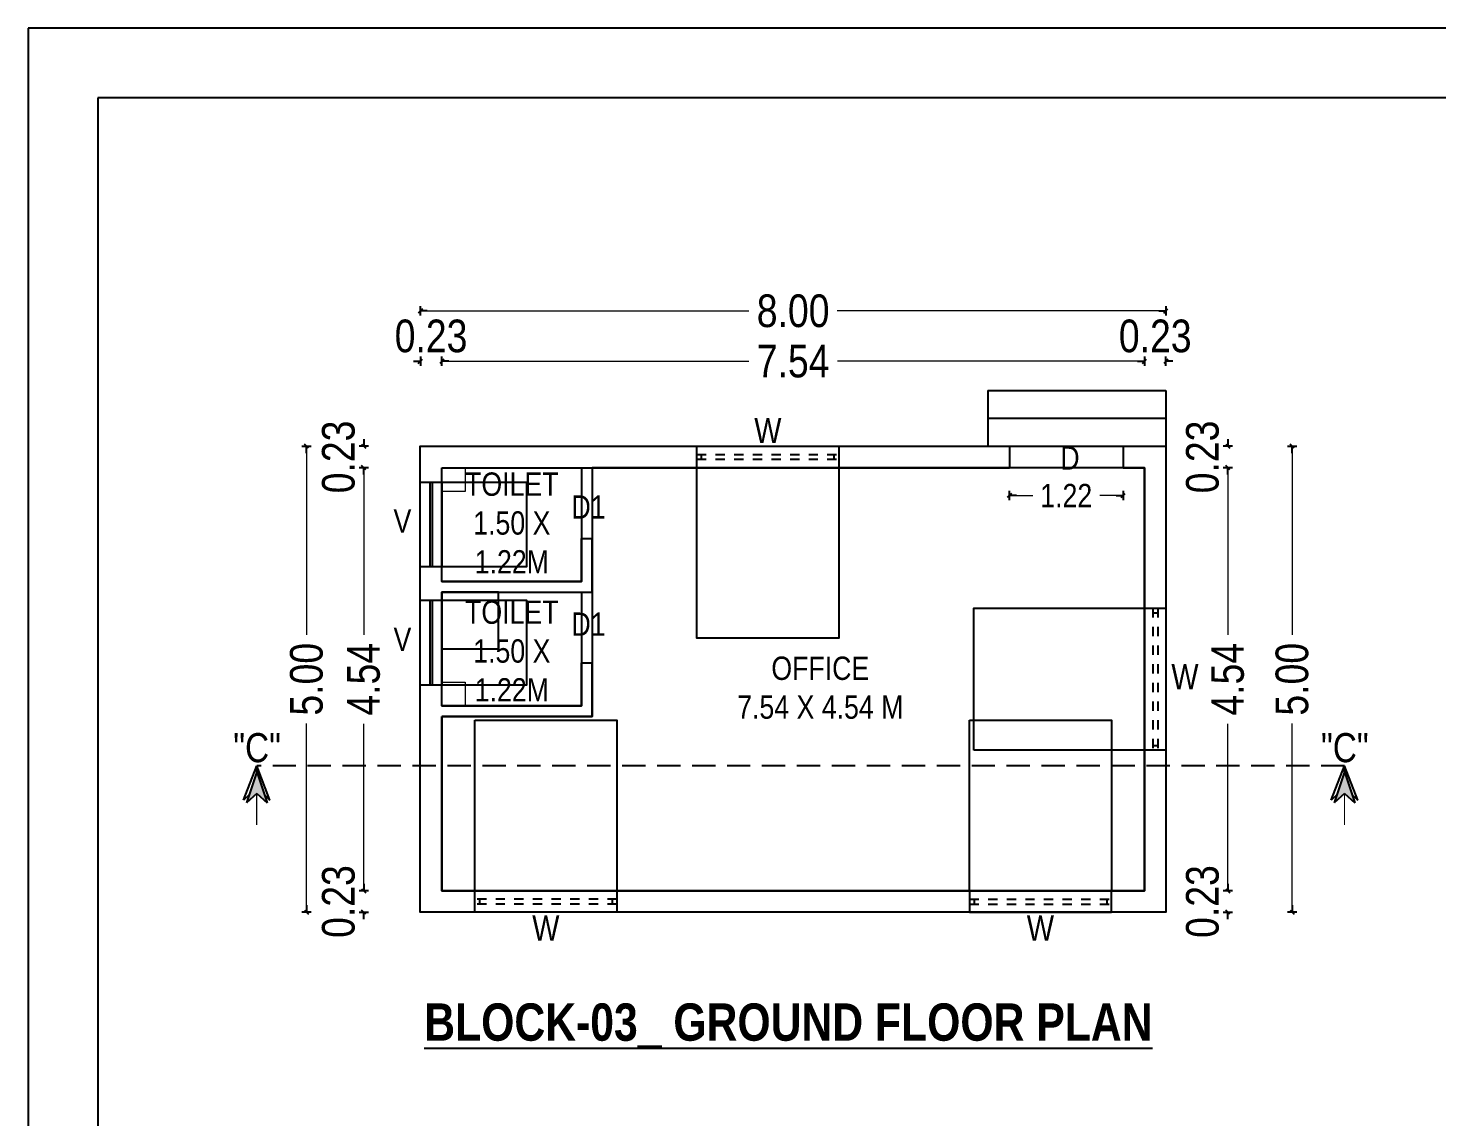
# Model space of a CAD drawing. Header units: metres. Extents: x 119974 to 120330, y -25692 to -25590.
# Drawn here: x 120019.22 to 120034.33, y -25612.78 to -25601.1 of the extents above; entities that cross this region are included whole.
import ezdxf
from ezdxf.enums import TextEntityAlignment as Align

# ---------------------------------------------------------------- set-up
doc = ezdxf.new("R2010")
doc.units = ezdxf.units.M
doc.header["$MEASUREMENT"] = 0
doc.header["$PDMODE"] = 35
doc.linetypes.add('DASHED2', pattern=[0.375, 0.25, -0.125])
for name, color, linetype in [('BLK_3_COVERED_AREA', 140, 'Continuous'), ('BLK_3_FLR_0_BLT_UP_AREA', 1, 'Continuous'), ('BLK_3_FLR_0_EXIT_WIDTH_DOOR', 2, 'Continuous'), ('BLK_3_FLR_0_REGULAR_ROOM_1', 117, 'Continuous'), ('BLK_3_FLR_0_ROOM_1_LIGHT_VENTILATION_1', 4, 'Continuous'), ('BLK_3_FLR_0_URINAL', 235, 'Continuous'), ('BLK_3_FLR_0_WATER_CLOSET', 213, 'Continuous'), ('Grid Line', 8, 'Continuous'), ('sheet', 7, 'Continuous'), ('Text', 7, 'Continuous'), ('TOILET_VENTILATION', 6, 'Continuous')]:
    doc.layers.add(name, color=color, linetype=linetype)
doc.layers.add('BLK_3_FLR_0_WASH', color=243, linetype='Continuous', lineweight=0)
doc.styles.add('Arial', font='swissc.ttf')
doc.styles.get("Standard").update_dxf_attribs({"font": 'swisscb.ttf'})
doc.styles.add('tit', font='swissci.ttf')
doc.dimstyles.new('FLOOR DIM BUILDING DIM', dxfattribs={"dimtxt": 0.25, "dimasz": 0.025, "dimexe": 0.075, "dimexo": 0.3, "dimgap": 0.09, "dimtad": 0, "dimzin": 3, "dimdsep": 46, "dimtxsty": 'Arial', "dimblk": 'JM1', "dimcen": -0.09, "dimse1": 1, "dimse2": 1, "dimclrd": 5, "dimclre": 250, "dimclrt": 3, "dimazin": 0, "dimtfac": 0.65, "dimtix": 1, "dimtofl": 0, "dimtmove": 0, "dimatfit": 2, "dimfxl": 0, "dimfrac": 1, "dimtolj": 1, "dimlwd": 18, "dimlwe": -1, "dimarcsym": 0})

# ---------------------------------------------------------------- blocks, each defined once
blk = doc.blocks.new('BDFB')
at = {"layer": 'Text', "color": 1, "ltscale": 1.5}
for p, q in [((114583.08, -26644.17), (114583.08, -26645.08)), ((114583.105, -26644.17), (114583.105, -26645.08))]:
    blk.add_line(p, q, dxfattribs=at)
blk.add_lwpolyline([(114583.207, -26644.17), (114583.207, -26645.08), (114582.977, -26645.08), (114582.977, -26644.17)], close=True, dxfattribs=at)
blk = doc.blocks.new('DFGHGDR')
at = {"color": 34, "linetype": 'DASHED2', "ltscale": 0.3}
for p, q in [((114585.77, -26648.565), (114584.246, -26648.565)), ((114585.77, -26648.617), (114584.246, -26648.617))]:
    blk.add_line(p, q, dxfattribs=at)
at = {"color": 1, "ltscale": 0.3}
for p, q in [((114584.296, -26648.565), (114584.296, -26648.617)), ((114585.72, -26648.565), (114585.72, -26648.617))]:
    blk.add_line(p, q, dxfattribs=at)
blk.add_lwpolyline([(114585.77, -26648.475), (114585.77, -26648.705), (114584.246, -26648.705), (114584.246, -26648.475)], close=True, dxfattribs=at)
blk = doc.blocks.new('JM1')
at = {"color": 2}
for p, q in [((-3, 0), (0, 0)), ((-0.88, -0.88), (0.88, 0.88)), ((0, 2), (0, -2))]:
    blk.add_line(p, q, dxfattribs=at)
blk = doc.blocks.new('*D56')
at = {"layer": 'Defpoints', "color": 0, "ltscale": 1.5}
for p in [(120023.425, -25605.589), (120022.817, -25605.819), (120023.655, -25605.819)]:
    blk.add_point(p, dxfattribs=at)
at = {"layer": 'Text', "color": 5, "lineweight": 18, "ltscale": 1.5}
for p, q in [((120022.817, -25605.564), (120022.817, -25605.539)), ((120022.817, -25605.844), (120022.817, -25605.869))]:
    blk.add_line(p, q, dxfattribs=at)
at = {"layer": 'Text', "color": 5, "lineweight": 18, "ltscale": 1.5, "xscale": 0.025, "yscale": 0.025, "zscale": 0.025}
for p, rotation in [((120022.817, -25605.589), 270), ((120022.817, -25605.819), 90)]:
    blk.add_blockref('JM1', p, dxfattribs=dict(at, rotation=rotation))
at = {"layer": 'Text', "color": 3, "ltscale": 1.5, "insert": (120022.547, -25605.704), "char_height": 0.35, "attachment_point": 5, "rotation": 90, "style": 'Arial'}
blk.add_mtext('\\A1;0.23', dxfattribs=at)
blk = doc.blocks.new('*D57')
at = {"layer": 'Defpoints', "color": 0, "ltscale": 1.5}
for p in [(120023.655, -25605.819), (120022.817, -25610.359), (120023.655, -25610.359)]:
    blk.add_point(p, dxfattribs=at)
at = {"layer": 'Text', "color": 5, "lineweight": 18, "ltscale": 1.5}
for p, q in [((120022.817, -25605.844), (120022.817, -25607.611)), ((120022.817, -25610.334), (120022.817, -25608.568))]:
    blk.add_line(p, q, dxfattribs=at)
at = {"layer": 'Text', "color": 5, "lineweight": 18, "ltscale": 1.5, "xscale": 0.025, "yscale": 0.025, "zscale": 0.025}
for p, rotation in [((120022.817, -25605.819), 90), ((120022.817, -25610.359), 270)]:
    blk.add_blockref('JM1', p, dxfattribs=dict(at, rotation=rotation))
at = {"layer": 'Text', "color": 3, "ltscale": 1.5, "insert": (120022.817, -25608.089), "char_height": 0.35, "attachment_point": 5, "rotation": 90, "style": 'Arial'}
blk.add_mtext('\\A1;4.54', dxfattribs=at)
blk = doc.blocks.new('*D58')
at = {"layer": 'Defpoints', "color": 0, "ltscale": 1.5}
for p in [(120023.655, -25610.359), (120022.817, -25610.589), (120023.425, -25610.589)]:
    blk.add_point(p, dxfattribs=at)
at = {"layer": 'Text', "color": 5, "lineweight": 18, "ltscale": 1.5}
for p, q in [((120022.817, -25610.334), (120022.817, -25610.309)), ((120022.817, -25610.614), (120022.817, -25610.639))]:
    blk.add_line(p, q, dxfattribs=at)
at = {"layer": 'Text', "color": 5, "lineweight": 18, "ltscale": 1.5, "xscale": 0.025, "yscale": 0.025, "zscale": 0.025}
for p, rotation in [((120022.817, -25610.359), 270), ((120022.817, -25610.589), 90)]:
    blk.add_blockref('JM1', p, dxfattribs=dict(at, rotation=rotation))
at = {"layer": 'Text', "color": 3, "ltscale": 1.5, "insert": (120022.547, -25610.474), "char_height": 0.35, "attachment_point": 5, "rotation": 90, "style": 'Arial'}
blk.add_mtext('\\A1;0.23', dxfattribs=at)
blk = doc.blocks.new('*D59')
at = {"layer": 'Defpoints', "color": 0, "ltscale": 1.5}
for p in [(120022.204, -25605.589), (120023.425, -25605.589), (120023.425, -25610.589)]:
    blk.add_point(p, dxfattribs=at)
at = {"layer": 'Text', "color": 5, "lineweight": 18, "ltscale": 1.5}
for p, q in [((120022.204, -25605.614), (120022.204, -25607.614)), ((120022.204, -25610.564), (120022.204, -25608.565))]:
    blk.add_line(p, q, dxfattribs=at)
at = {"layer": 'Text', "color": 5, "lineweight": 18, "ltscale": 1.5, "xscale": 0.025, "yscale": 0.025, "zscale": 0.025}
for p, rotation in [((120022.204, -25605.589), 90), ((120022.204, -25610.589), 270)]:
    blk.add_blockref('JM1', p, dxfattribs=dict(at, rotation=rotation))
at = {"layer": 'Text', "color": 3, "ltscale": 1.5, "insert": (120022.204, -25608.089), "char_height": 0.35, "attachment_point": 5, "rotation": 90, "style": 'Arial'}
blk.add_mtext('\\A1;5.00', dxfattribs=at)
blk = doc.blocks.new('*D60')
at = {"layer": 'Defpoints', "color": 0, "ltscale": 1.5}
for p in [(120031.195, -25610.359), (120032.088, -25610.359), (120031.425, -25610.589)]:
    blk.add_point(p, dxfattribs=at)
at = {"layer": 'Text', "color": 5, "lineweight": 18, "ltscale": 1.5}
for p, q in [((120032.088, -25610.334), (120032.088, -25610.309)), ((120032.088, -25610.614), (120032.088, -25610.639))]:
    blk.add_line(p, q, dxfattribs=at)
at = {"layer": 'Text', "color": 5, "lineweight": 18, "ltscale": 1.5, "xscale": 0.025, "yscale": 0.025, "zscale": 0.025}
for p, rotation in [((120032.088, -25610.359), 270), ((120032.088, -25610.589), 90)]:
    blk.add_blockref('JM1', p, dxfattribs=dict(at, rotation=rotation))
at = {"layer": 'Text', "color": 3, "ltscale": 1.5, "insert": (120031.818, -25610.474), "char_height": 0.35, "attachment_point": 5, "rotation": 90, "style": 'Arial'}
blk.add_mtext('\\A1;0.23', dxfattribs=at)
blk = doc.blocks.new('*D61')
at = {"layer": 'Defpoints', "color": 0, "ltscale": 1.5}
for p in [(120031.195, -25605.819), (120032.088, -25605.819), (120031.195, -25610.359)]:
    blk.add_point(p, dxfattribs=at)
at = {"layer": 'Text', "color": 5, "lineweight": 18, "ltscale": 1.5}
for p, q in [((120032.088, -25605.844), (120032.088, -25607.611)), ((120032.088, -25610.334), (120032.088, -25608.568))]:
    blk.add_line(p, q, dxfattribs=at)
at = {"layer": 'Text', "color": 5, "lineweight": 18, "ltscale": 1.5, "xscale": 0.025, "yscale": 0.025, "zscale": 0.025}
for p, rotation in [((120032.088, -25605.819), 90), ((120032.088, -25610.359), 270)]:
    blk.add_blockref('JM1', p, dxfattribs=dict(at, rotation=rotation))
at = {"layer": 'Text', "color": 3, "ltscale": 1.5, "insert": (120032.088, -25608.089), "char_height": 0.35, "attachment_point": 5, "rotation": 90, "style": 'Arial'}
blk.add_mtext('\\A1;4.54', dxfattribs=at)
blk = doc.blocks.new('*D62')
at = {"layer": 'Defpoints', "color": 0, "ltscale": 1.5}
for p in [(120031.425, -25605.589), (120032.088, -25605.589), (120031.195, -25605.819)]:
    blk.add_point(p, dxfattribs=at)
at = {"layer": 'Text', "color": 5, "lineweight": 18, "ltscale": 1.5}
for p, q in [((120032.088, -25605.564), (120032.088, -25605.539)), ((120032.088, -25605.844), (120032.088, -25605.869))]:
    blk.add_line(p, q, dxfattribs=at)
at = {"layer": 'Text', "color": 5, "lineweight": 18, "ltscale": 1.5, "xscale": 0.025, "yscale": 0.025, "zscale": 0.025}
for p, rotation in [((120032.088, -25605.589), 270), ((120032.088, -25605.819), 90)]:
    blk.add_blockref('JM1', p, dxfattribs=dict(at, rotation=rotation))
at = {"layer": 'Text', "color": 3, "ltscale": 1.5, "insert": (120031.818, -25605.704), "char_height": 0.35, "attachment_point": 5, "rotation": 90, "style": 'Arial'}
blk.add_mtext('\\A1;0.23', dxfattribs=at)
blk = doc.blocks.new('*D63')
at = {"layer": 'Defpoints', "color": 0, "ltscale": 1.5}
for p in [(120031.425, -25605.589), (120031.425, -25610.589), (120032.779, -25610.589)]:
    blk.add_point(p, dxfattribs=at)
at = {"layer": 'Text', "color": 5, "lineweight": 18, "ltscale": 1.5}
for p, q in [((120032.779, -25605.614), (120032.779, -25607.614)), ((120032.779, -25610.564), (120032.779, -25608.565))]:
    blk.add_line(p, q, dxfattribs=at)
at = {"layer": 'Text', "color": 5, "lineweight": 18, "ltscale": 1.5, "xscale": 0.025, "yscale": 0.025, "zscale": 0.025}
for p, rotation in [((120032.779, -25605.589), 90), ((120032.779, -25610.589), 270)]:
    blk.add_blockref('JM1', p, dxfattribs=dict(at, rotation=rotation))
at = {"layer": 'Text', "color": 3, "ltscale": 1.5, "insert": (120032.779, -25608.089), "char_height": 0.35, "attachment_point": 5, "rotation": 90, "style": 'Arial'}
blk.add_mtext('\\A1;5.00', dxfattribs=at)
blk = doc.blocks.new('*D43')
at = {"layer": 'Defpoints', "color": 0, "ltscale": 1.5}
for p in [(120023.655, -25604.678), (120023.425, -25605.589), (120023.655, -25605.819)]:
    blk.add_point(p, dxfattribs=at)
at = {"layer": 'Text', "color": 5, "lineweight": 18, "ltscale": 1.5}
for p, q in [((120023.4, -25604.678), (120023.375, -25604.678)), ((120023.68, -25604.678), (120023.705, -25604.678))]:
    blk.add_line(p, q, dxfattribs=at)
at = {"layer": 'Text', "color": 5, "lineweight": 18, "ltscale": 1.5, "xscale": 0.025, "yscale": 0.025, "zscale": 0.025}
blk.add_blockref('JM1', (120023.425, -25604.678), dxfattribs=at)
at = {"layer": 'Text', "color": 5, "lineweight": 18, "ltscale": 1.5, "xscale": 0.025, "yscale": 0.025, "zscale": 0.025, "rotation": 180}
blk.add_blockref('JM1', (120023.655, -25604.678), dxfattribs=at)
at = {"layer": 'Text', "color": 3, "ltscale": 1.5, "insert": (120023.54, -25604.408), "char_height": 0.35, "attachment_point": 5, "style": 'Arial'}
blk.add_mtext('\\A1;0.23', dxfattribs=at)
blk = doc.blocks.new('*D44')
at = {"layer": 'Defpoints', "color": 0, "ltscale": 1.5}
for p in [(120031.195, -25604.678), (120023.655, -25605.819), (120031.195, -25605.819)]:
    blk.add_point(p, dxfattribs=at)
at = {"layer": 'Text', "color": 5, "lineweight": 18, "ltscale": 1.5}
for p, q in [((120023.68, -25604.678), (120026.95, -25604.678)), ((120031.17, -25604.678), (120027.9, -25604.678))]:
    blk.add_line(p, q, dxfattribs=at)
at = {"layer": 'Text', "color": 5, "lineweight": 18, "ltscale": 1.5, "xscale": 0.025, "yscale": 0.025, "zscale": 0.025, "rotation": 180}
blk.add_blockref('JM1', (120023.655, -25604.678), dxfattribs=at)
at = {"layer": 'Text', "color": 5, "lineweight": 18, "ltscale": 1.5, "xscale": 0.025, "yscale": 0.025, "zscale": 0.025}
blk.add_blockref('JM1', (120031.195, -25604.678), dxfattribs=at)
at = {"layer": 'Text', "color": 3, "ltscale": 1.5, "insert": (120027.425, -25604.678), "char_height": 0.35, "attachment_point": 5, "style": 'Arial'}
blk.add_mtext('\\A1;7.54', dxfattribs=at)
blk = doc.blocks.new('*D45')
at = {"layer": 'Defpoints', "color": 0, "ltscale": 1.5}
for p in [(120031.425, -25604.678), (120031.425, -25605.589), (120031.195, -25605.819)]:
    blk.add_point(p, dxfattribs=at)
at = {"layer": 'Text', "color": 5, "lineweight": 18, "ltscale": 1.5}
for p, q in [((120031.17, -25604.678), (120031.145, -25604.678)), ((120031.45, -25604.678), (120031.475, -25604.678))]:
    blk.add_line(p, q, dxfattribs=at)
at = {"layer": 'Text', "color": 5, "lineweight": 18, "ltscale": 1.5, "xscale": 0.025, "yscale": 0.025, "zscale": 0.025}
blk.add_blockref('JM1', (120031.195, -25604.678), dxfattribs=at)
at = {"layer": 'Text', "color": 5, "lineweight": 18, "ltscale": 1.5, "xscale": 0.025, "yscale": 0.025, "zscale": 0.025, "rotation": 180}
blk.add_blockref('JM1', (120031.425, -25604.678), dxfattribs=at)
at = {"layer": 'Text', "color": 3, "ltscale": 1.5, "insert": (120031.31, -25604.408), "char_height": 0.35, "attachment_point": 5, "style": 'Arial'}
blk.add_mtext('\\A1;0.23', dxfattribs=at)
blk = doc.blocks.new('*D46')
at = {"layer": 'Defpoints', "color": 0, "ltscale": 1.5}
for p in [(120023.425, -25604.138), (120023.425, -25605.589), (120031.425, -25605.589)]:
    blk.add_point(p, dxfattribs=at)
at = {"layer": 'Text', "color": 5, "lineweight": 18, "ltscale": 1.5}
for p, q in [((120023.45, -25604.138), (120026.95, -25604.138)), ((120031.4, -25604.138), (120027.899, -25604.138))]:
    blk.add_line(p, q, dxfattribs=at)
at = {"layer": 'Text', "color": 5, "lineweight": 18, "ltscale": 1.5, "xscale": 0.025, "yscale": 0.025, "zscale": 0.025, "rotation": 180}
blk.add_blockref('JM1', (120023.425, -25604.138), dxfattribs=at)
at = {"layer": 'Text', "color": 5, "lineweight": 18, "ltscale": 1.5, "xscale": 0.025, "yscale": 0.025, "zscale": 0.025}
blk.add_blockref('JM1', (120031.425, -25604.138), dxfattribs=at)
at = {"layer": 'Text', "color": 3, "ltscale": 1.5, "insert": (120027.425, -25604.138), "char_height": 0.35, "attachment_point": 5, "style": 'Arial'}
blk.add_mtext('\\A1;8.00', dxfattribs=at)
blk = doc.blocks.new('SECTION CUT POINTER')
h = blk.add_hatch(color=256)
h.dxf.hatch_style = 1
h.paths.add_polyline_path([(0, 0.55), (-0.261, -0.24), (0, 0), (0.261, -0.24)])
at = {"linetype": 'Continuous', "ltscale": 250}
for p, q in [((-0.334, -0.167), (0, 0.7)), ((0, 0.55), (-0.261, -0.24)), ((0.334, -0.167), (0, 0.7)), ((0, 0.55), (0.261, -0.24)), ((0, 0), (-0.261, -0.24)), ((0, 0), (0.261, -0.24)), ((-0.193, -0.037), (-0.334, -0.167)), ((-0.146, -0.134), (-0.13, -0.119)), ((0.193, -0.037), (0.334, -0.167))]:
    blk.add_line(p, q, dxfattribs=at)
blk.add_line((0, 0.55), (0, 0.7))
at = {"const_width": 0.03}
blk.add_lwpolyline([(0, 0), (0, -0.8)], dxfattribs=at)
blk = doc.blocks.new('*D208')
at = {"layer": 'BLK_3_FLR_0_EXIT_WIDTH_DOOR', "color": 5, "lineweight": 18, "ltscale": 0.3}
for p, q in [((120029.77, -25606.118), (120029.996, -25606.118)), ((120030.94, -25606.118), (120030.714, -25606.118))]:
    blk.add_line(p, q, dxfattribs=at)
at = {"layer": 'Defpoints', "color": 0, "ltscale": 0.3}
for p in [(120029.745, -25605.819), (120030.965, -25605.819), (120030.965, -25606.118)]:
    blk.add_point(p, dxfattribs=at)
at = {"layer": 'BLK_3_FLR_0_EXIT_WIDTH_DOOR', "color": 5, "lineweight": 18, "ltscale": 0.3, "xscale": 0.025, "yscale": 0.025, "zscale": 0.025, "rotation": 180}
blk.add_blockref('JM1', (120029.745, -25606.118), dxfattribs=at)
at = {"layer": 'BLK_3_FLR_0_EXIT_WIDTH_DOOR', "color": 5, "lineweight": 18, "ltscale": 0.3, "xscale": 0.025, "yscale": 0.025, "zscale": 0.025}
blk.add_blockref('JM1', (120030.965, -25606.118), dxfattribs=at)
at = {"layer": 'BLK_3_FLR_0_EXIT_WIDTH_DOOR', "color": 3, "ltscale": 0.3, "insert": (120030.355, -25606.118), "char_height": 0.25, "attachment_point": 5, "style": 'Arial'}
blk.add_mtext('\\A1;1.22', dxfattribs=at)

msp = doc.modelspace()

# ---------------------------------------------------------------- linework, layer by layer
at = {"layer": 'BLK_3_COVERED_AREA', "ltscale": 0.3}
msp.add_lwpolyline([(120023.4249, -25605.5894), (120031.4249, -25605.5894), (120031.4249, -25610.5894), (120023.4249, -25610.5894)], close=True, dxfattribs=at)
at = {"layer": 'BLK_3_FLR_0_BLT_UP_AREA', "color": 47, "ltscale": 0.3}
msp.add_lwpolyline([(120023.4249, -25605.5894), (120031.4249, -25605.5894), (120031.4249, -25610.5894), (120023.4249, -25610.5894)], close=True, dxfattribs=at)
at = {"layer": 'BLK_3_FLR_0_REGULAR_ROOM_1', "color": 4, "ltscale": 0.3}
msp.add_lwpolyline([(120023.6549, -25608.4894), (120023.6549, -25610.3594), (120031.1949, -25610.3594), (120031.1949, -25605.8194), (120025.2699, -25605.8194), (120025.2699, -25608.4894)], close=True, dxfattribs=at)
at = {"layer": 'BLK_3_FLR_0_ROOM_1_LIGHT_VENTILATION_1', "ltscale": 0.3}
for points in [[(120026.3921, -25605.8194), (120027.9161, -25605.8194), (120027.9161, -25607.6494), (120026.3921, -25607.6494)], [(120029.3649, -25608.8514), (120029.3649, -25607.3274), (120031.1949, -25607.3274), (120031.1949, -25608.8514)], [(120024.0089, -25608.5294), (120025.5329, -25608.5294), (120025.5329, -25610.3594), (120024.0089, -25610.3594)], [(120029.3168, -25608.5294), (120030.8408, -25608.5294), (120030.8408, -25610.3594), (120029.3168, -25610.3594)]]:
    msp.add_lwpolyline(points, close=True, dxfattribs=at)
at = {"layer": 'BLK_3_FLR_0_URINAL', "ltscale": 0.3}
msp.add_lwpolyline([(120023.6549, -25607.7622), (120024.2649, -25607.7622), (120024.2649, -25607.1544), (120023.6549, -25607.1544)], close=True, dxfattribs=at)
at = {"layer": 'BLK_3_FLR_0_WASH', "color": 60, "ltscale": 0.3}
for points in [[(120023.9058, -25606.0738), (120023.6549, -25606.0738), (120023.6549, -25605.8194), (120023.9058, -25605.8194)], [(120023.9058, -25608.3744), (120023.6549, -25608.3744), (120023.6549, -25608.12), (120023.9058, -25608.12)]]:
    msp.add_lwpolyline(points, close=True, dxfattribs=at)
at = {"layer": 'BLK_3_FLR_0_WATER_CLOSET', "color": 2, "ltscale": 0.3}
msp.add_lwpolyline([(120023.6549, -25605.8194), (120025.1549, -25605.8194), (120025.1549, -25607.0394), (120023.6549, -25607.0394)], close=True, dxfattribs=at)
at = {"layer": 'BLK_3_FLR_0_WATER_CLOSET', "color": 1, "ltscale": 0.3}
msp.add_lwpolyline([(120023.6549, -25607.1544), (120025.1549, -25607.1544), (120025.1549, -25608.3744), (120023.6549, -25608.3744)], close=True, dxfattribs=at)
at = {"layer": 'Grid Line', "linetype": 'DASHED2'}
msp.add_line((120033.3406, -25609.0172), (120021.6694, -25609.0172), dxfattribs=at)
at = {"layer": 'sheet', "color": 8}
msp.add_lwpolyline([(120019.2172, -25601.1039), (120019.2172, -25687.5455), (120143.589, -25687.5455), (120143.589, -25601.1039)], close=True, dxfattribs=at)
at = {"layer": 'sheet'}
msp.add_lwpolyline([(120019.9631, -25601.8498), (120019.9631, -25686.7996), (120142.843, -25686.7996), (120142.843, -25601.8498)], close=True, dxfattribs=at)
at = {"layer": 'Text', "ltscale": 1.5}
for p, q in [((120029.5149, -25604.9894), (120031.4249, -25604.9894)), ((120029.5149, -25604.9894), (120029.5149, -25605.5894)), ((120031.4249, -25604.9894), (120031.4249, -25605.5894)), ((120029.5149, -25605.2894), (120031.4249, -25605.2894)), ((120029.7449, -25605.5894), (120029.7449, -25605.8194)), ((120029.7449, -25605.5894), (120030.9649, -25605.5894)), ((120030.9649, -25605.5894), (120030.9649, -25605.8194)), ((120023.6549, -25605.8194), (120029.7449, -25605.8194)), ((120023.6549, -25607.0394), (120023.6549, -25605.8194)), ((120030.9649, -25605.8194), (120031.1949, -25605.8194)), ((120031.1949, -25605.8194), (120031.1949, -25610.3594)), ((120025.1549, -25606.5794), (120025.2699, -25606.5794)), ((120025.1549, -25607.0394), (120025.1549, -25606.5794)), ((120025.2699, -25607.1544), (120025.2699, -25606.5794)), ((120023.6549, -25607.0394), (120025.1549, -25607.0394)), ((120023.6549, -25607.1544), (120025.2699, -25607.1544)), ((120023.6549, -25608.3744), (120023.6549, -25607.1544)), ((120025.1549, -25607.9144), (120025.2699, -25607.9144)), ((120025.1549, -25608.3744), (120025.1549, -25607.9144)), ((120025.2699, -25608.4894), (120025.2699, -25607.9144)), ((120023.6549, -25608.3744), (120025.1549, -25608.3744)), ((120023.6549, -25608.4894), (120025.2699, -25608.4894)), ((120023.6549, -25610.3594), (120023.6549, -25608.4894)), ((120031.1949, -25610.3594), (120023.6549, -25610.3594))]:
    msp.add_line(p, q, dxfattribs=at)
msp.add_lwpolyline([(120030.9649, -25605.5894), (120031.4249, -25605.5894), (120031.4249, -25610.5894), (120023.4249, -25610.5894), (120023.4249, -25605.5894), (120029.7449, -25605.5894)], dxfattribs=at)
at = {"layer": 'TOILET_VENTILATION', "ltscale": 1.5}
for points in [[(120023.6549, -25605.9744), (120024.5649, -25605.9744), (120024.5649, -25606.8844), (120023.6549, -25606.8844)], [(120023.6549, -25607.2413), (120024.5649, -25607.2413), (120024.5649, -25608.1513), (120023.6549, -25608.1513)]]:
    msp.add_lwpolyline(points, close=True, dxfattribs=at)

# ---------------------------------------------------------------- block references
at = {"xscale": 0.4247728274659916, "yscale": 0.4247728274659916, "zscale": 0.4247728274659916, "rotation": 1.70142106e-08}
for p in [(120021.6694, -25609.3146), (120033.3406, -25609.3146)]:
    msp.add_blockref('SECTION CUT POINTER', p, dxfattribs=at)
at = {"layer": 'Text'}
for p, rotation in [((234612.1617, -52254.2944), 180), ((93382.7198, -140193.097), 89.99999999909373)]:
    msp.add_blockref('DFGHGDR', p, dxfattribs=dict(at, rotation=rotation))
for name, p in [('BDFB', (5440.4479, 1038.1953)), ('BDFB', (5440.4479, 1036.9284)), ('DFGHGDR', (5439.7633, 1038.1156))]:
    msp.add_blockref(name, p, dxfattribs=at)
at = {"layer": 'Text', "xscale": -1}
msp.add_blockref('DFGHGDR', (234615.0864, 1038.1156), dxfattribs=at)

# ---------------------------------------------------------------- texts
at = {"style": 'Arial'}
for p in [(120021.6733, -25608.8228), (120033.3445, -25608.8228)]:
    msp.add_text('"C"', height=0.31211, dxfattribs=at).set_placement(p, align=Align.MIDDLE_CENTER)
at = {"insert": (120027.3739, -25611.8025), "char_height": 0.4, "attachment_point": 5}
msp.add_mtext('{\\LBLOCK-03_ GROUND FLOOR PLAN}', dxfattribs=at)
at = {"layer": 'Text', "ltscale": 1.5, "style": 'tit'}
for s, insert, char_height, attachment_point in [('{\\fSwis721 Cn BT|b0|i0|c0|p34;W}', (120027.1537, -25605.5553), 0.27, 8), ('{\\fSwis721 Cn BT|b0|i0|c0|p34;D}', (120030.395, -25605.5894), 0.25, 2), ('{\\fSwis721 Cn BT|b0|i0|c0|p34;D1}', (120025.2296, -25606.1157), 0.25, 2), ('{\\fSwis721 Cn BT|b0|i0|c0|p34;V}', (120023.233, -25606.2678), 0.25, 2), ('{\\fSwis721 Cn BT|b0|i0|c0|p34;D1}', (120025.2296, -25607.3728), 0.25, 2), ('{\\fSwis721 Cn BT|b0|i0|c0|p34;V}', (120023.233, -25607.5346), 0.25, 2), ('{\\fSwis721 Cn BT|b0|i0|c0|p34;W}', (120031.6288, -25607.9264), 0.27, 2), ('{\\fSwis721 Cn BT|b0|i0|c0|p34;W}', (120024.7714, -25610.6236), 0.27, 2), ('{\\fSwis721 Cn BT|b0|i0|c0|p34;W}', (120030.0783, -25610.6236), 0.27, 2)]:
    msp.add_mtext(s, dxfattribs=dict(at, insert=insert, char_height=char_height, attachment_point=attachment_point))
at = {"layer": 'Text', "ltscale": 1.5, "char_height": 0.25, "width": 7.422791, "attachment_point": 2, "style": 'tit'}
for s, insert in [('{\\fSwis721 Cn BT|b0|i0|c0|p34;TOILET\\P1.50 X \\P1.22M }', (120024.4066, -25605.8707)), ('{\\fSwis721 Cn BT|b0|i0|c0|p34;TOILET\\P1.50 X \\P1.22M }', (120024.4066, -25607.2442)), ('{\\fSwis721 Cn BT|b0|i0|c0|p34;OFFICE\\P7.54 X 4.54 M }', (120027.7162, -25607.846))]:
    msp.add_mtext(s, dxfattribs=dict(at, insert=insert))

# ---------------------------------------------------------------- dimensions: what is measured, and where the dimension line sits
at = {"layer": 'BLK_3_FLR_0_EXIT_WIDTH_DOOR', "ltscale": 0.3}
dim = msp.add_linear_dim(base=(120030.9649, -25606.1181), p1=(120029.7449, -25605.8194), p2=(120030.9649, -25605.8194), dimstyle='FLOOR DIM BUILDING DIM', override={"dimpost": '\\X'}, dxfattribs=at)
dim.commit()
dim.dimension.update_dxf_attribs({"geometry": '*D208', "text_midpoint": (120030.3549, -25606.1181)})
at = {"layer": 'Text', "ltscale": 1.5}
for base, p1, p2, override, picture, middle in [((120023.4249, -25604.1382), (120031.4249, -25605.5894), (120023.4249, -25605.5894), {"dimtxt": 0.35, "dimpost": '\\X', "dimtmove": 1}, '*D46', (120027.4249, -25604.1382)), ((120023.6549, -25604.6782), (120023.4249, -25605.5894), (120023.6549, -25605.8194), {"dimtxt": 0.35, "dimtad": 3, "dimpost": '\\X'}, '*D43', (120023.5399, -25604.4084)), ((120031.4249, -25604.6782), (120031.1949, -25605.8194), (120031.4249, -25605.5894), {"dimtxt": 0.35, "dimtad": 3, "dimpost": '\\X'}, '*D45', (120031.3099, -25604.4084)), ((120031.1949, -25604.6782), (120023.6549, -25605.8194), (120031.1949, -25605.8194), {"dimtxt": 0.35, "dimpost": '\\X', "dimtmove": 1}, '*D44', (120027.4249, -25604.6782))]:
    dim = msp.add_linear_dim(base=base, p1=p1, p2=p2, dimstyle='FLOOR DIM BUILDING DIM', override=override, dxfattribs=at)
    dim.commit()
    dim.dimension.update_dxf_attribs({"geometry": picture, "text_midpoint": middle})
for base, p1, p2, override, picture, middle in [((120022.8166, -25605.8194), (120023.4249, -25605.5894), (120023.6549, -25605.8194), {"dimtxt": 0.35, "dimtad": 3, "dimpost": '\\X'}, '*D56', (120022.5467, -25605.7044)), ((120032.0878, -25605.5894), (120031.1949, -25605.8194), (120031.4249, -25605.5894), {"dimtxt": 0.35, "dimtad": 3, "dimpost": '\\X'}, '*D62', (120031.8179, -25605.7044)), ((120022.2039, -25605.5894), (120023.4249, -25610.5894), (120023.4249, -25605.5894), {"dimtxt": 0.35, "dimpost": '\\X', "dimtmove": 1}, '*D59', (120022.2039, -25608.0894)), ((120032.7795, -25610.5894), (120031.4249, -25605.5894), (120031.4249, -25610.5894), {"dimtxt": 0.35, "dimpost": '\\X', "dimtmove": 1}, '*D63', (120032.7795, -25608.0894)), ((120022.8166, -25610.3594), (120023.6549, -25605.8194), (120023.6549, -25610.3594), {"dimtxt": 0.35, "dimpost": '\\X', "dimtmove": 1}, '*D57', (120022.8166, -25608.0894)), ((120032.0878, -25605.8194), (120031.1949, -25610.3594), (120031.1949, -25605.8194), {"dimtxt": 0.35, "dimpost": '\\X', "dimtmove": 1}, '*D61', (120032.0878, -25608.0894)), ((120022.8166, -25610.5894), (120023.6549, -25610.3594), (120023.4249, -25610.5894), {"dimtxt": 0.35, "dimtad": 3, "dimpost": '\\X'}, '*D58', (120022.5467, -25610.4744)), ((120032.0878, -25610.3594), (120031.4249, -25610.5894), (120031.1949, -25610.3594), {"dimtxt": 0.35, "dimtad": 3, "dimpost": '\\X'}, '*D60', (120031.8179, -25610.4744))]:
    dim = msp.add_linear_dim(base=base, p1=p1, p2=p2, angle=90, dimstyle='FLOOR DIM BUILDING DIM', override=override, dxfattribs=at)
    dim.commit()
    dim.dimension.update_dxf_attribs({"geometry": picture, "text_midpoint": middle})

doc.saveas('drawing.dxf')
